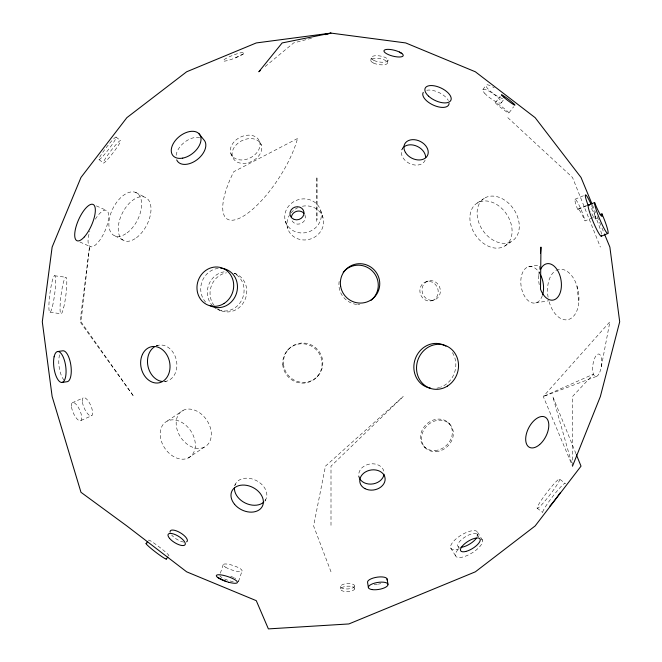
<?xml version="1.0" encoding="UTF-8"?>
<svg xmlns="http://www.w3.org/2000/svg" width="662" height="662" viewBox="0 0 662 662"><rect width="100%" height="100%" fill="white"/><g stroke="black" fill="none" stroke-linecap="round" stroke-linejoin="round"><path stroke-width="0.5" stroke-dasharray="3.31 2.48" d="M538.885 275.268L539.547 266.207M370.794 60.614L371.217 57.999M387.601 62.567L388.023 59.952M601.311 366.822L609.868 321.798L543.27 396.521L572.506 466.156M220.355 573.234L223.193 564.661M238.585 581.368L242.052 570.901M401.817 149.802L403.117 147.229M234.629 485.66L235.49 483.939M264.908 501.225L265.776 499.512M482.838 89.66L486.04 85.175M501.357 102.767L504.568 98.282M495.424 102.602L500.249 96.321M508.871 113.012A8.515 0.679 37.5 0 0 499.446 104.968A8.515 0.679 37.5 0 0 498.138 105.448A8.515 0.679 37.5 0 0 508.871 113.012L513.695 106.731M287.424 350.38L288.16 349.644M317.338 376.504L318.074 375.776M265.156 66.531L293.638 42.939L312.323 38.015M477.128 203.102L484.319 198.252M167.279 421.057L183.258 410.283M188.24 457.98A21.283 15.615 56 0 0 184.748 424.367A21.283 15.615 56 0 0 160.295 436.208A21.283 15.615 56 0 0 188.24 457.98L204.219 447.198A21.283 15.615 56 0 0 200.727 413.584A21.283 15.615 56 0 0 176.274 425.434A21.283 15.615 56 0 0 204.219 447.198M504.866 245.974A25.537 18.743 56 0 0 497.832 205.228A25.537 18.743 56 0 0 470.285 222.415A25.537 18.743 56 0 0 504.866 245.974L512.057 241.125A25.537 18.743 56 0 0 505.023 200.379A25.537 18.743 56 0 0 477.476 217.566A25.537 18.743 56 0 0 512.057 241.125M243.335 53.912L241.837 54.863A11.353 1.672 -21.1 0 1 234.613 58.215L231.849 59.232A11.353 1.672 -21.1 0 1 223.516 60.126A11.353 1.672 -21.1 0 1 237.426 53.688A11.353 1.672 -21.1 0 1 243.335 53.912L233.487 58.628M72.208 402.786L83.122 397.936M80.946 420.502L91.853 415.653M574.988 199.254L584.447 195.331M578.067 209.043L586.582 205.518M592.598 217.781L585.018 220.893A17.022 2.052 67.5 0 0 577.686 209.531L588.096 205.212M593.549 217.384L595.436 216.606L597.157 220.669A17.022 2.052 67.5 0 1 601.535 234.207M595.568 218.923L597.422 218.154M596.379 376.438L543.27 396.521L593.458 374.146L572.506 396.521L572.506 465.129M426.105 281.731L428.256 281.002M431.996 300.697A9.93 9.094 71.2 0 0 435.108 284.18A9.93 9.094 71.2 0 0 420.039 288.773A9.93 9.094 71.2 0 0 431.996 300.697L434.148 299.96A9.93 9.094 71.2 0 0 437.268 283.444A9.93 9.094 71.2 0 0 422.19 288.036A9.93 9.094 71.2 0 0 434.148 299.96M156.141 345.721L158.094 345.299M164.317 381.684L166.27 381.262M528.59 266.753L539.505 264.957M535.765 302.898L548.657 300.78M54.499 275.756L65.654 277.229M50.039 312.282L61.194 313.747M236.748 274.25L234.058 273.332A19.86 18.197 -71.2 0 1 241.125 301.16A19.86 18.197 -71.2 0 1 214.149 307.284M217.376 309.336L220.065 310.255M96.346 205.899L106.127 210.243M79.912 242.019L90.586 246.761M135.462 192.319L144.829 197.168M115.031 235.929L124.406 240.778M115.974 137.067L120.451 140.501M559.729 479.197A18.445 1.92 -52.5 0 1 543.171 503.062A18.445 1.92 -52.5 0 1 542.335 498.726A18.445 1.92 -52.5 0 1 559.729 479.197L565.331 483.492A18.445 1.92 -52.5 0 0 550.61 499.28A18.445 1.92 -52.5 0 0 544.445 511.734M99.068 159.633L103.545 163.067M537.089 508.126L542.691 512.421M507.795 117.662L572.506 177.449L600.36 247.083M448.637 422.968L449.639 424.044M424.218 446.693L425.219 447.777M477.65 532.339L482.466 540.192M477.045 534.176L478.883 537.163M458.137 546.605L459.056 548.103M450.69 547.937L455.514 555.79M595.428 216.582L595.436 216.606A17.022 2.052 67.5 0 0 590.479 206.933M259.57 141.569A15.607 11.477 -26.7 0 1 241.291 159.981A15.607 11.477 -26.7 0 1 234.729 141.138A15.607 11.477 -26.7 0 1 259.57 141.569L261.3 145.003A15.607 11.477 -26.7 0 1 243.02 163.415A15.607 11.477 -26.7 0 1 236.458 144.581A15.607 11.477 -26.7 0 1 261.3 145.003M230.823 153.559L232.552 156.993M592.482 205.112L595.643 212.742M597.223 216.557L599.201 221.323M599.59 222.283L601.568 227.049M601.965 228.001L604.332 233.727M575.99 453.751L552.77 396.521L571.943 464.161M331 571.827L313.589 525.942L325.464 466.156L403.175 396.521L331 466.156L331 525.942M320.722 210.64A18.445 16.914 -17.6 0 1 298.363 232.61A18.445 16.914 -17.6 0 1 290.072 204.508A18.445 16.914 -17.6 0 1 320.722 210.64L322.948 217.641M285.38 221.199L287.614 228.208M358.862 476.301L359.209 478.303M576.941 286.001L578.787 302.153M354.617 586.209A7.092 2.714 -3.1 0 1 343.404 588.65A7.092 2.714 -3.1 0 1 344.687 583.909A7.092 2.714 -3.1 0 1 354.617 586.209L354.758 588.832A7.092 2.714 -3.1 0 1 343.553 591.265A7.092 2.714 -3.1 0 1 344.836 586.532A7.092 2.714 -3.1 0 1 354.758 588.832M340.525 586.3L340.665 588.923M317.081 178.012L317.081 219.85M316.726 177.871L316.726 221.356M481.464 539.034A15.607 5.817 -31.6 0 1 476.102 550.097A15.607 5.817 -31.6 0 1 458.377 557.503A15.607 5.817 -31.6 0 1 459.114 548.368M380.782 583.586A9.93 3.533 -9.1 0 1 378.283 584.141M377.423 584.273A9.93 3.533 -9.1 0 1 373.269 584.529M459.229 547.201A11.353 4.229 -31.6 0 1 465.841 536.501A11.353 4.229 -31.6 0 1 477.277 536.559M459.254 548.815A15.607 5.817 -31.6 0 1 451.443 544.139A15.607 5.817 -31.6 0 1 469.077 531.47A15.607 5.817 -31.6 0 1 476.897 536.137M205.625 302.104A19.86 18.197 -71.2 0 1 202.2 281.193A19.86 18.197 -71.2 0 1 218.832 268.309M304.884 214.836A7.092 6.504 -17.6 0 1 300.109 223.855A7.092 6.504 -17.6 0 1 291.363 218.708M425.153 160.121A12.768 9.392 26.7 0 1 408.553 162.968A12.768 9.392 26.7 0 1 403.108 147.717M64.065 380.137A15.607 5.925 82 0 1 60.151 353.392M234.083 273.224A19.86 18.197 -71.2 0 1 244.783 300.242A19.86 18.197 -71.2 0 1 217.608 308.782M214.124 305.455A19.86 18.197 -71.2 0 1 211.426 285.703A19.86 18.197 -71.2 0 1 226.487 272.81M156.29 345.887A18.445 14.506 77.9 0 1 176.547 361.138A18.445 14.506 77.9 0 1 162.48 381.511M234.861 485.453A17.022 12.52 26.7 0 1 257.419 481.166A17.022 12.52 26.7 0 1 263.757 502.119M577.686 209.523A13.058 1.581 67.5 0 1 576.71 200.859A13.058 1.581 67.5 0 1 585.026 220.918M542.352 295.633A18.445 11.13 80.7 0 1 526.207 298.579A18.445 11.13 80.7 0 1 523.046 271.619A18.445 11.13 80.7 0 1 539.745 273.373M591.588 205.501A13.058 1.581 67.5 0 1 595.668 218.634A13.058 1.581 67.5 0 1 590.727 211.426M539.232 284.677A18.445 11.13 80.7 0 1 539.604 271.867M452.436 352.623A22.698 20.795 -71.2 0 1 440.495 387.237M439.609 387.527A22.698 20.795 -71.2 0 1 436.895 388.164M359.772 304.537A19.86 19.529 45 0 1 357.703 304.512M356.677 304.421A19.86 19.529 45 0 1 339.3 280.58M95.328 219.205A19.86 7.034 -66 0 1 108.667 216.06A19.86 7.034 -66 0 1 95.361 245.064A19.86 7.034 -66 0 1 89.8 231.253M426.733 90.264A14.183 6.885 25.2 0 1 448.348 100.525M302.36 206.238A18.445 16.914 -17.6 0 1 323.544 223.21A18.445 16.914 -17.6 0 1 299.977 239.478A18.445 16.914 -17.6 0 1 289.402 215.191M291.023 212.899A18.445 16.914 -17.6 0 1 297.784 207.727M212.725 305.993A19.86 18.197 -71.2 0 1 208.555 285.281A19.86 18.197 -71.2 0 1 224.749 271.751M183.746 542.104A9.93 3.699 31.6 0 1 171.64 535.02M359.797 478.783A12.768 10.079 -9.7 0 1 367.857 464.459A12.768 10.079 -9.7 0 1 383.968 471.617M176.133 155.313A17.022 10.749 -38.7 0 1 199.651 137.555M502.648 98.555A11.353 2.656 35.6 0 1 487.803 88.716A11.353 2.656 35.6 0 1 491.849 86.457M492.619 86.871A11.353 2.656 35.6 0 1 494.216 87.806M233.264 581.741A9.93 2.334 18.3 0 1 222.556 577.951M221.993 577.62A9.93 2.334 18.3 0 1 219.867 575.816M230.674 576.312A9.93 2.334 18.3 0 1 233.777 577.562M234.48 577.885A9.93 2.334 18.3 0 1 235.755 578.555M238.444 580.69A9.93 2.334 18.3 0 1 238.08 581.84M148.76 540.482A12.768 1.018 37.5 0 1 159.923 547.491A12.768 1.018 37.5 0 1 168.239 555.55M549.162 301.872A25.537 15.416 80.7 0 0 564.355 319.746A25.537 15.416 80.7 0 0 578.224 306.506C579.912 297.999 578.696 289.079 575.112 281.201A25.537 15.416 80.7 0 0 556.279 270.311M548.103 297.23A25.537 15.416 80.7 0 1 555.55 270.725M89.494 247.083L80.979 321.798L133.815 396.521L80.044 321.798L89.494 247.083M297.519 138.507L233.76 171.698A62.46 21.184 -57 0 0 241.076 217.45A62.46 21.184 -57 0 0 297.519 138.507M484.592 93.201A11.353 2.656 35.6 0 0 500.695 103.14A11.353 2.656 35.6 0 0 491.005 92.291A11.353 2.656 35.6 0 0 484.592 93.201M282.748 364.63A19.86 19.529 45 0 0 313.515 379.88A19.86 19.529 45 0 0 310.883 345.829A19.86 19.529 45 0 0 282.748 364.63M373.633 63.113A8.515 3.029 9.1 0 0 387.452 63.345A8.515 3.029 9.1 0 0 376.512 58.314A8.515 3.029 9.1 0 0 373.633 63.113M374.055 60.499A8.515 3.029 9.1 0 0 387.874 60.73A8.515 3.029 9.1 0 0 376.935 55.691A8.515 3.029 9.1 0 0 374.055 60.499M71.546 407.105A9.93 3.517 66 0 0 80.085 420.833A9.93 3.517 66 0 0 78.091 407.006A9.93 3.517 66 0 0 71.546 407.105M82.46 402.256A9.93 3.517 66 0 0 91 415.984A9.93 3.517 66 0 0 89.006 402.157A9.93 3.517 66 0 0 82.46 402.256M103.04 156.075A14.183 1.473 -52.5 0 0 116.231 137.357A14.183 1.473 -52.5 0 0 103.28 151.623A14.183 1.473 -52.5 0 0 103.04 156.075M107.525 159.509A14.183 1.473 -52.5 0 0 120.707 140.791A14.183 1.473 -52.5 0 0 107.757 155.057A14.183 1.473 -52.5 0 0 107.525 159.509M435.017 450.549A17.022 14.547 -43 0 0 450.863 426.055A17.022 14.547 -43 0 0 423.39 427.9A17.022 14.547 -43 0 0 435.017 450.549M436.026 451.625A17.022 14.547 -43 0 0 451.865 427.131A17.022 14.547 -43 0 0 424.4 428.976A17.022 14.547 -43 0 0 436.026 451.625M283.485 363.893A19.86 19.529 45 0 0 314.251 379.144A19.86 19.529 45 0 0 311.62 345.092A19.86 19.529 45 0 0 283.485 363.893M127.079 232.883A24.122 13.579 -62.6 0 0 138.424 194.289A24.122 13.579 -62.6 0 0 110.231 215.2A24.122 13.579 -62.6 0 0 127.079 232.883M136.455 237.732A24.122 13.579 -62.6 0 0 147.8 199.138A24.122 13.579 -62.6 0 0 119.599 220.049A24.122 13.579 -62.6 0 0 136.455 237.732M52.48 306.216A18.445 2.383 -82.5 0 0 55.078 276.12A18.445 2.383 -82.5 0 0 49.245 299.721A18.445 2.383 -82.5 0 0 52.48 306.216M63.643 307.689A18.445 2.383 -82.5 0 0 66.233 277.593A18.445 2.383 -82.5 0 0 60.399 301.185A18.445 2.383 -82.5 0 0 63.643 307.689M225.461 567.152A9.93 2.334 18.3 0 0 241.556 571.364A9.93 2.334 18.3 0 0 230.864 564.827A9.93 2.334 18.3 0 0 225.461 567.152M599.789 372.185A11.353 4.303 -82 0 0 599.135 354.12A11.353 4.303 -82 0 0 592.656 369.495A11.353 4.303 -82 0 0 599.789 372.185"/><path stroke-width="0.99" d="M540.515 253.124L540.953 247.083L540.523 289.261A18.445 11.13 80.7 0 0 557.487 297.519A18.445 11.13 80.7 0 0 557.603 270.435A18.445 11.13 80.7 0 0 540.614 269.252M572.506 466.156L600.36 396.521L619.698 321.798L609.868 247.083L604.729 234.679M146.12 543.469L147.676 541.45M166.294 559.076L167.842 557.056M260.406 70.47L258.825 71.777L282.136 42.939L331 33.1L405.723 42.939L475.349 71.777L535.144 117.662L581.021 177.449L592.085 204.161M601.626 235.738A17.022 2.052 67.5 0 1 595.179 226.33A17.022 2.052 67.5 0 1 588.179 206.743L588.096 205.212L594.6 202.522A13.058 1.581 67.5 0 0 600.343 214.629A13.058 1.581 67.5 0 0 601.94 213.909L603.661 217.972A17.022 2.052 67.5 0 1 605.747 231.328A17.022 2.052 67.5 0 1 594.683 204.053L594.6 202.522M600.086 214.678L601.94 213.909M601.245 236.226L607.749 233.529M325.1 34.656L331 33.1L256.277 42.939L186.651 71.777L126.856 117.662L80.979 177.449L52.133 247.083L42.302 321.798L52.133 396.521L80.979 492.305L126.856 525.942L186.651 571.827L256.277 600.666L268.383 628.9L348.891 623.943L475.349 571.827L535.144 525.942L581.021 466.156L576.379 454.703M57.569 351.547L62.766 350.81A15.607 5.925 82 0 1 70.859 365.217A15.607 5.925 82 0 1 67.284 381.684L62.087 382.421M217.5 577.33L226.371 581.575M399.385 52.041L401.817 53.473M198.807 133.525L203.615 139.541A17.022 10.749 -38.7 0 1 197.077 159.716A17.022 10.749 -38.7 0 1 176.696 159.873M387.129 579.01L387.965 584.248M368.411 587.641L367.575 582.411A9.93 3.533 -9.1 0 1 377.712 577.09A9.93 3.533 -9.1 0 1 387.038 579.953M220.744 268.276A19.86 18.197 -71.2 0 1 236.657 292.745A19.86 18.197 -71.2 0 1 210.144 305.645M291.379 216.995A7.092 6.504 -17.6 0 1 296.593 211.327A7.092 6.504 -17.6 0 1 303.982 213.396M476.4 538.189A11.353 4.229 -31.6 0 1 460.901 547.325M403.696 147.121A12.768 9.392 26.7 0 1 417.424 146.443A12.768 9.392 26.7 0 1 425.641 157.68M162.48 381.511A18.445 14.506 77.9 0 1 148.056 366.607A18.445 14.506 77.9 0 1 154.577 346.772M263.757 502.119A17.022 12.52 26.7 0 1 245.321 503.062A17.022 12.52 26.7 0 1 234.431 487.919M540.589 274.92A18.445 11.13 80.7 0 1 542.608 294.847M588.096 205.22A17.022 2.052 67.5 0 1 589.288 205.319M588.096 205.212A13.058 1.581 67.5 0 1 585.481 194.876A13.058 1.581 67.5 0 1 590.918 203.946M343.197 272.322A19.86 19.529 45 0 1 372.416 271.072A19.86 19.529 45 0 1 371.101 300.283M430.515 388.155A22.698 20.795 -71.2 0 1 415.355 358.655A22.698 20.795 -71.2 0 1 445.931 346.185M449.084 103.322A14.183 6.885 25.2 0 1 434.04 105.432A14.183 6.885 25.2 0 1 423.25 92.382M560.085 492.892A18.445 1.92 -52.5 0 1 549.849 506.124M170.084 532.182A9.93 3.699 31.6 0 1 180.18 532.687A9.93 3.699 31.6 0 1 186.618 541.855M166.245 558.703A12.768 1.018 37.5 0 1 155.073 551.686A12.768 1.018 37.5 0 1 146.757 543.626M384.043 474.249A12.768 10.079 -9.7 0 1 373.351 483.848A12.768 10.079 -9.7 0 1 359.797 478.783M228.804 582.295L226.048 581.476A11.113 2.607 18.3 0 1 218.832 578.282L217.335 577.214A11.113 2.607 18.3 0 1 223.185 575.295A11.113 2.607 18.3 0 1 237.079 581.451A11.113 2.607 18.3 0 1 228.804 582.295M400.651 52.67L398.706 51.71A9.93 3.037 14.3 0 0 384.142 50.37A9.93 3.037 14.3 0 0 394.933 56.584A9.93 3.037 14.3 0 0 402.115 53.672L400.651 52.67M371.928 589.569A9.93 3.533 -9.1 0 0 387.874 585.191A9.93 3.533 -9.1 0 0 374.766 583.073A9.93 3.533 -9.1 0 0 371.928 589.569M465.783 551.463A11.353 4.229 -31.6 0 0 480.256 539.679A11.353 4.229 -31.6 0 0 464.997 543.494A11.353 4.229 -31.6 0 0 465.783 551.463M223.922 303.56A19.86 18.197 -71.2 0 0 225.105 269.459A19.86 18.197 -71.2 0 0 196.97 286.985A19.86 18.197 -71.2 0 0 223.922 303.56M294.226 219.436A7.092 6.504 -17.6 0 0 303.974 212.163A7.092 6.504 -17.6 0 0 292.753 208.24A7.092 6.504 -17.6 0 0 294.226 219.436M405.392 152.351A12.768 9.392 26.7 0 0 426.452 157.06A12.768 9.392 26.7 0 0 416.373 140.013A12.768 9.392 26.7 0 0 405.392 152.351M54.102 356.793A15.607 5.925 82 0 0 60.499 382.164A15.607 5.925 82 0 0 64.876 361.99A15.607 5.925 82 0 0 54.102 356.793M142.454 354.385A18.445 14.506 77.9 0 0 155.628 382.984A18.445 14.506 77.9 0 0 167.916 356.884A18.445 14.506 77.9 0 0 142.454 354.385M447.429 386.087A22.698 20.795 -71.2 0 0 448.621 347.103A22.698 20.795 -71.2 0 0 416.539 367.294A22.698 20.795 -71.2 0 0 447.429 386.087M340.632 286.282A19.86 19.529 45 0 0 372.565 298.819A19.86 19.529 45 0 0 366.988 265.073A19.86 19.529 45 0 0 340.632 286.282M428.612 96.197A14.183 6.885 25.2 0 0 450.714 100.583A14.183 6.885 25.2 0 0 434.785 85.928A14.183 6.885 25.2 0 0 428.612 96.197M182.737 158.119A17.022 10.749 -38.7 0 0 200.404 135.842A17.022 10.749 -38.7 0 0 175.289 140.592A17.022 10.749 -38.7 0 0 182.737 158.119M364.944 488.622A12.768 10.079 -9.7 0 0 385.069 480.264A12.768 10.079 -9.7 0 0 367.327 471.03A12.768 10.079 -9.7 0 0 364.944 488.622M84.314 236.93A19.86 7.034 -66 0 0 94.285 205.468A19.86 7.034 -66 0 0 76.461 225.328A19.86 7.034 -66 0 0 84.314 236.93M539.662 444.55A17.022 9.591 -62.6 0 0 545.819 417.565A17.022 9.591 -62.6 0 0 526.24 434.52A17.022 9.591 -62.6 0 0 539.662 444.55M504.163 97.595A8.515 0.679 37.5 0 0 514.904 105.159A8.515 0.679 37.5 0 0 505.47 97.115A8.515 0.679 37.5 0 0 504.163 97.595M169.58 538.388A9.93 3.699 31.6 0 0 184.549 545.223A9.93 3.699 31.6 0 0 175.844 534.871A9.93 3.699 31.6 0 0 169.58 538.388M234.58 504.312A17.022 12.52 26.7 0 0 262.317 506.38A17.022 12.52 26.7 0 0 244.634 485.105A17.022 12.52 26.7 0 0 234.58 504.312"/></g></svg>
